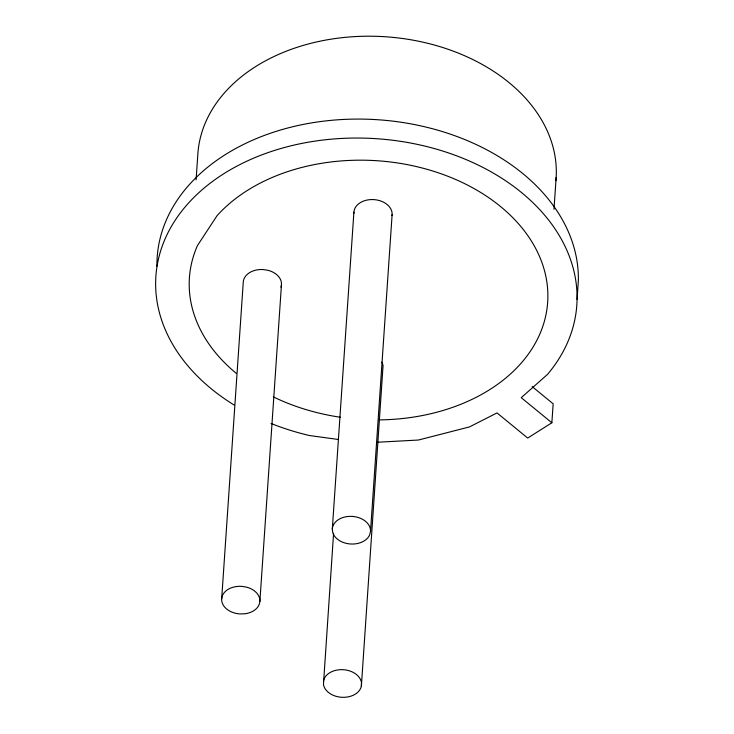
<?xml version="1.0" encoding="UTF-8"?>
<svg xmlns="http://www.w3.org/2000/svg" width="734" height="734" viewBox="0 0 734 734"><rect width="100%" height="100%" fill="white"/><g stroke="black" fill="none" stroke-linecap="round" stroke-linejoin="round"><path stroke-width="1.1" d="M333.585 533.334L323.455 684.473A19.148 13.818 3.9 0 0 342.182 697.309A19.148 13.818 3.9 0 0 361.376 686.106L383.047 365.697A19.148 13.818 3.9 0 0 381.818 362.156M361.376 686.106L361.449 682.501A19.148 13.818 3.9 0 0 342.723 669.665A19.148 13.818 3.9 0 0 323.529 680.868M196.097 179.867L197.804 154.755A179.536 129.579 3.9 0 1 386.873 36.856A179.536 129.579 3.9 0 1 555.904 180.729M281.48 284.544L259.882 601.348A19.148 13.818 3.9 0 1 244.945 613.78L239.972 613.936A19.148 13.818 3.9 0 1 221.668 598.935L243.266 282.131A19.148 13.818 3.9 0 1 263.176 269.543L268.094 270.332A19.148 13.818 3.9 0 1 280.957 287.214M332.309 528.994L353.907 212.19A19.148 13.818 3.9 0 1 373.817 199.602A19.148 13.818 3.9 0 1 392.121 214.603L370.523 531.407L369.661 534.93A19.148 13.818 3.9 0 1 350.604 543.995A19.148 13.818 3.9 0 1 332.75 532.6L332.309 528.994A19.148 13.818 3.9 0 1 352.219 516.406A19.148 13.818 3.9 0 1 370.523 531.407M553.977 209.337L556.161 177.371M377.423 442.235L418.398 440.033L469.476 426.922L497.019 412.912L527.691 438.051L551.867 422.766L553.161 403.81L532.168 386.598M577.071 299.362L578.364 280.397A210.961 152.268 3.9 0 0 367.954 119.238A210.961 152.268 3.9 0 0 156.929 266.231M391.892 215.548L392.121 214.603M338.383 439.492L309.326 435.51A210.961 152.268 3.9 0 1 271.048 423.472M551.867 422.766L521.25 397.672L547.546 374.358A210.961 152.268 3.9 0 0 482.449 167.196A210.961 152.268 3.9 0 0 196.217 195.143A210.961 152.268 3.9 0 0 234.054 404.966M353.907 212.19L354.027 213.163M379.258 419.885A179.536 129.579 3.9 0 0 523.048 229.219A179.536 129.579 3.9 0 0 217.136 215.567L197.418 245.633A179.536 129.579 3.9 0 0 236.486 373.514M340.484 417.261A179.536 129.579 3.9 0 1 273.378 396.901M259.882 601.348A19.148 13.818 3.9 0 0 246.496 587.127L241.578 586.347A19.148 13.818 3.9 0 0 221.668 598.935"/></g></svg>
